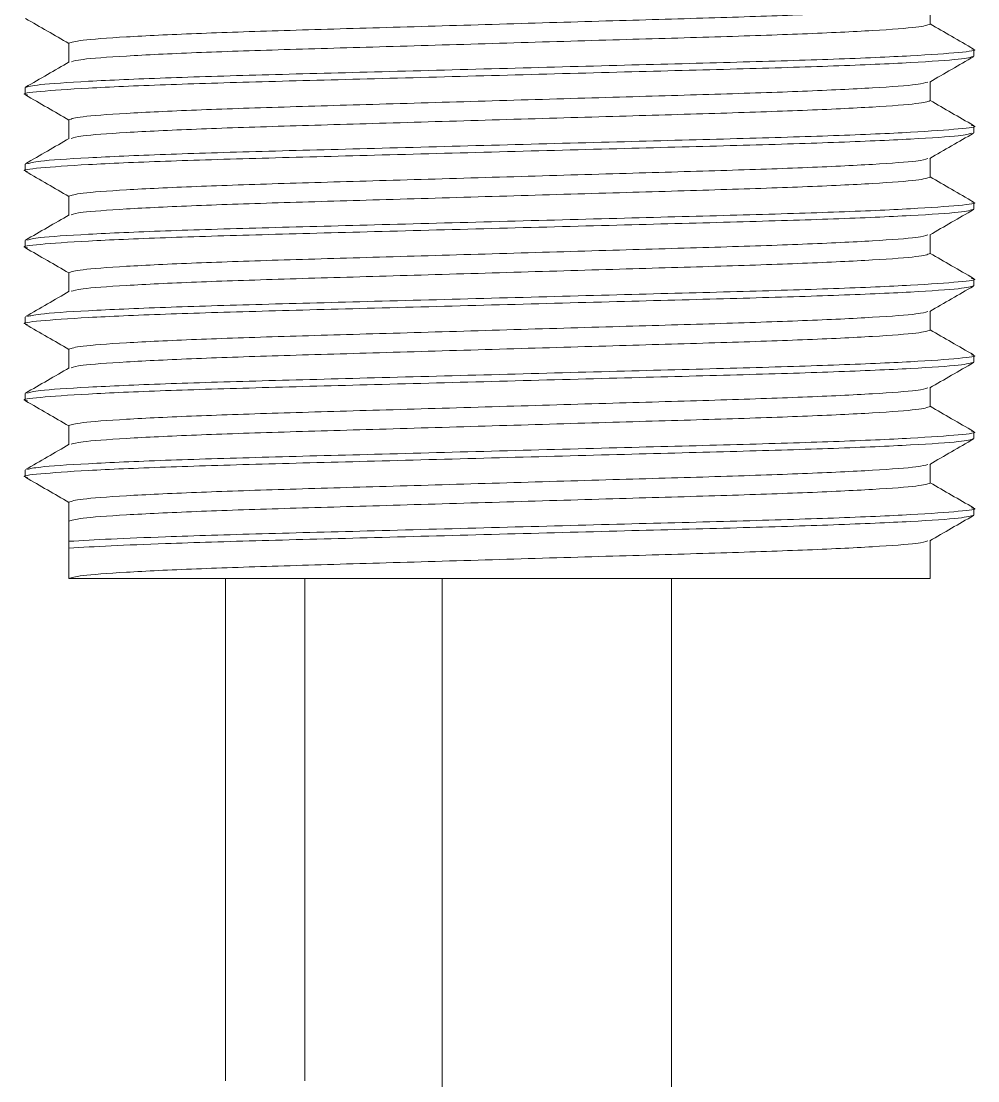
# Model space of a CAD drawing. Header units: millimetres. Extents: x 72 to 994, y 217 to 1414.
# Drawn here: x 535.6 to 585.7, y 899.3 to 954.7 of the extents above; entities that cross this region are included whole.
import ezdxf

# ---------------------------------------------------------------- set-up
doc = ezdxf.new("R2010")
doc.units = ezdxf.units.MM
doc.header["$LTSCALE"] = 5
doc.layers.add('LEVEL0', color=179, linetype='Continuous')

msp = doc.modelspace()

# ---------------------------------------------------------------- linework, layer by layer
at = {"color": 7, "linetype": 'Continuous', "lineweight": 15}
for p, q in [((583.166, 954.531), (583.166, 955.518)), ((538.106, 953.531), (538.106, 952.544)), ((585.456, 952.853), (585.456, 953.209)), ((535.816, 951.209), (535.816, 950.854)), ((583.166, 950.531), (583.166, 951.518)), ((538.106, 949.531), (538.106, 948.544)), ((585.456, 948.854), (585.456, 949.209)), ((535.816, 947.209), (535.816, 946.853)), ((583.166, 946.531), (583.166, 947.518)), ((538.106, 945.531), (538.106, 944.544)), ((585.456, 944.854), (585.456, 945.209)), ((583.166, 942.531), (583.166, 943.518)), ((535.816, 943.209), (535.816, 942.854)), ((538.106, 941.531), (538.106, 940.544)), ((585.456, 940.854), (585.456, 941.209)), ((583.166, 938.531), (583.166, 939.518)), ((535.816, 939.209), (535.816, 938.853)), ((538.106, 937.531), (538.106, 936.544)), ((585.456, 936.854), (585.456, 937.209)), ((535.816, 935.209), (535.816, 934.854)), ((583.166, 934.531), (583.166, 935.518)), ((538.106, 933.531), (538.106, 932.544)), ((585.456, 932.854), (585.456, 933.209)), ((535.816, 931.209), (535.816, 930.853)), ((583.166, 930.531), (583.166, 931.518)), ((538.106, 929.531), (538.106, 928.531)), ((585.456, 928.854), (585.456, 929.209)), ((538.106, 927.482), (538.106, 927.126)), ((583.166, 925.531), (583.166, 927.518)), ((583.166, 925.531), (538.106, 925.531)), ((557.636, 925.531), (557.636, 844.425)), ((569.636, 844.425), (569.636, 925.531))]:
    msp.add_line(p, q, dxfattribs=at)
for points, knots in [([(538.106, 953.531), (538.25, 953.583), (538.545, 953.688), (540.911, 953.865), (544.542, 954.041), (549.247, 954.198), (554.702, 954.355), (560.636, 954.531), (566.569, 954.708), (572.024, 954.865), (576.732, 955.022), (580.352, 955.198), (582.624, 955.365), (582.91, 955.461), (583.037, 955.504)], [0, 0, 0, 0, 0.083067, 0.169069, 0.255071, 0.338138, 0.421205, 0.507207, 0.593209, 0.676276, 0.759343, 0.845345, 0.931348, 1, 1, 1, 1]), ([(535.837, 954.829), (536.219, 954.609), (536.975, 954.172), (537.731, 953.735), (538.106, 953.518)], [0, 0, 0, 0, 0.505158, 1, 1, 1, 1]), ([(538.235, 952.559), (538.362, 952.601), (538.648, 952.698), (540.92, 952.865), (544.54, 953.041), (549.248, 953.198), (554.702, 953.355), (560.636, 953.531), (566.569, 953.708), (572.024, 953.865), (576.729, 954.021), (580.36, 954.198), (582.727, 954.374), (583.021, 954.48), (583.166, 954.531)], [0, 0, 0, 0, 0.068633, 0.154637, 0.240641, 0.323709, 0.406778, 0.492782, 0.578786, 0.661855, 0.744923, 0.830927, 0.916931, 1, 1, 1, 1]), ([(585.435, 953.233), (585.053, 953.454), (584.296, 953.891), (583.54, 954.328), (583.166, 954.544)], [0, 0, 0, 0, 0.505155, 1, 1, 1, 1]), ([(585.456, 952.853), (585.296, 952.802), (584.972, 952.697), (582.365, 952.52), (578.365, 952.344), (573.182, 952.187), (567.172, 952.03), (560.635, 951.854), (554.1, 951.677), (548.086, 951.52), (542.919, 951.363), (538.858, 951.187), (536.474, 951.01), (535.543, 950.898), (535.898, 950.837), (535.948, 950.828)], [0, 0, 0, 0, 0.080818, 0.16449, 0.248163, 0.328981, 0.409799, 0.493471, 0.577144, 0.657962, 0.73878, 0.822452, 0.906125, 0.986943, 1, 1, 1, 1]), ([(535.816, 951.209), (535.975, 951.261), (536.299, 951.366), (538.906, 951.542), (542.906, 951.719), (548.09, 951.876), (554.099, 952.033), (560.636, 952.209), (567.171, 952.386), (573.185, 952.542), (578.353, 952.699), (582.413, 952.876), (584.797, 953.053), (585.729, 953.165), (585.373, 953.226), (585.324, 953.235)], [0, 0, 0, 0, 0.080818, 0.16449, 0.248163, 0.328981, 0.409798, 0.493471, 0.577143, 0.657961, 0.738779, 0.822451, 0.906124, 0.986942, 1, 1, 1, 1]), ([(583.142, 951.505), (583.524, 951.726), (584.289, 952.167), (585.053, 952.609), (585.435, 952.829)], [0, 0, 0, 0, 0.499982, 1, 1, 1, 1]), ([(538.129, 952.558), (537.747, 952.337), (536.983, 951.896), (536.219, 951.454), (535.837, 951.233)], [0, 0, 0, 0, 0.499984, 1, 1, 1, 1]), ([(538.106, 949.531), (538.25, 949.583), (538.545, 949.688), (540.911, 949.865), (544.542, 950.041), (549.247, 950.198), (554.702, 950.355), (560.636, 950.531), (566.569, 950.708), (572.024, 950.865), (576.732, 951.022), (580.352, 951.198), (582.624, 951.365), (582.91, 951.461), (583.037, 951.504)], [0, 0, 0, 0, 0.083067, 0.169069, 0.25507, 0.338137, 0.421204, 0.507205, 0.593207, 0.676274, 0.759341, 0.845342, 0.931344, 1, 1, 1, 1]), ([(535.837, 950.829), (536.219, 950.609), (536.975, 950.172), (537.731, 949.735), (538.106, 949.518)], [0, 0, 0, 0, 0.505151, 1, 1, 1, 1]), ([(538.234, 948.559), (538.362, 948.601), (538.648, 948.698), (540.92, 948.865), (544.54, 949.041), (549.248, 949.198), (554.702, 949.355), (560.636, 949.531), (566.569, 949.708), (572.024, 949.865), (576.729, 950.021), (580.36, 950.198), (582.727, 950.374), (583.021, 950.48), (583.166, 950.531)], [0, 0, 0, 0, 0.068649, 0.154652, 0.240654, 0.323721, 0.406789, 0.492791, 0.578793, 0.661861, 0.744928, 0.83093, 0.916933, 1, 1, 1, 1]), ([(585.435, 949.233), (585.053, 949.454), (584.296, 949.891), (583.54, 950.328), (583.166, 950.544)], [0, 0, 0, 0, 0.505149, 1, 1, 1, 1]), ([(585.324, 948.828), (585.182, 948.785), (584.866, 948.688), (582.356, 948.52), (578.367, 948.344), (573.181, 948.187), (567.172, 948.03), (560.635, 947.853), (554.1, 947.677), (548.086, 947.52), (542.919, 947.363), (538.858, 947.187), (536.474, 947.01), (535.543, 946.898), (535.898, 946.836), (535.948, 946.828)], [0, 0, 0, 0, 0.068659, 0.153437, 0.238215, 0.320101, 0.401986, 0.486764, 0.571542, 0.653427, 0.735312, 0.82009, 0.904868, 0.986754, 1, 1, 1, 1]), ([(535.948, 947.235), (536.089, 947.278), (536.405, 947.375), (538.915, 947.543), (542.904, 947.719), (548.09, 947.876), (554.099, 948.033), (560.636, 948.209), (567.171, 948.386), (573.185, 948.542), (578.353, 948.699), (582.413, 948.876), (584.797, 949.053), (585.729, 949.165), (585.373, 949.226), (585.324, 949.235)], [0, 0, 0, 0, 0.068657, 0.153437, 0.238217, 0.320104, 0.401991, 0.486771, 0.571551, 0.653438, 0.735325, 0.820105, 0.904885, 0.986772, 1, 1, 1, 1]), ([(583.142, 947.505), (583.524, 947.726), (584.289, 948.167), (585.053, 948.609), (585.435, 948.829)], [0, 0, 0, 0, 0.49998, 1, 1, 1, 1]), ([(538.129, 948.558), (537.747, 948.337), (536.983, 947.896), (536.219, 947.454), (535.837, 947.233)], [0, 0, 0, 0, 0.499983, 1, 1, 1, 1]), ([(538.106, 945.531), (538.25, 945.583), (538.545, 945.688), (540.911, 945.865), (544.542, 946.041), (549.247, 946.198), (554.702, 946.355), (560.636, 946.531), (566.569, 946.708), (572.024, 946.865), (576.732, 947.022), (580.352, 947.198), (582.624, 947.365), (582.91, 947.461), (583.037, 947.504)], [0, 0, 0, 0, 0.083067, 0.169069, 0.255071, 0.338138, 0.421205, 0.507207, 0.593209, 0.676275, 0.759342, 0.845344, 0.931346, 1, 1, 1, 1]), ([(535.837, 946.829), (536.219, 946.609), (536.975, 946.172), (537.731, 945.735), (538.106, 945.518)], [0, 0, 0, 0, 0.505163, 1, 1, 1, 1]), ([(538.234, 944.559), (538.361, 944.601), (538.648, 944.698), (540.92, 944.865), (544.54, 945.041), (549.248, 945.198), (554.702, 945.355), (560.636, 945.531), (566.569, 945.708), (572.024, 945.865), (576.729, 946.021), (580.36, 946.198), (582.727, 946.374), (583.021, 946.48), (583.166, 946.531)], [0, 0, 0, 0, 0.068653, 0.154655, 0.240657, 0.323724, 0.406791, 0.492793, 0.578795, 0.661862, 0.744929, 0.830931, 0.916933, 1, 1, 1, 1]), ([(585.435, 945.233), (585.053, 945.454), (584.296, 945.891), (583.54, 946.328), (583.166, 946.544)], [0, 0, 0, 0, 0.505159, 1, 1, 1, 1]), ([(535.948, 943.235), (536.089, 943.278), (536.405, 943.375), (538.915, 943.543), (542.904, 943.719), (548.09, 943.876), (554.099, 944.033), (560.636, 944.209), (567.171, 944.386), (573.185, 944.542), (578.353, 944.699), (582.413, 944.876), (584.797, 945.053), (585.729, 945.165), (585.373, 945.226), (585.324, 945.235)], [0, 0, 0, 0, 0.0686588, 0.1534376, 0.2382164, 0.3201026, 0.4019888, 0.4867676, 0.5715464, 0.6534326, 0.7353188, 0.8200976, 0.9048764, 0.9867626, 1, 1, 1, 1]), ([(585.456, 944.854), (585.296, 944.802), (584.972, 944.697), (582.365, 944.52), (578.365, 944.344), (573.182, 944.187), (567.172, 944.03), (560.635, 943.854), (554.1, 943.677), (548.086, 943.52), (542.919, 943.363), (538.858, 943.187), (536.474, 943.01), (535.543, 942.898), (535.898, 942.837), (535.948, 942.828)], [0, 0, 0, 0, 0.080818, 0.164491, 0.248164, 0.328981, 0.409799, 0.493472, 0.577145, 0.657963, 0.738781, 0.822454, 0.906127, 0.986945, 1, 1, 1, 1]), ([(538.129, 944.558), (537.747, 944.337), (536.983, 943.896), (536.219, 943.454), (535.837, 943.233)], [0, 0, 0, 0, 0.499981, 1, 1, 1, 1]), ([(583.142, 943.505), (583.524, 943.726), (584.288, 944.167), (585.053, 944.609), (585.435, 944.829)], [0, 0, 0, 0, 0.4999824, 1, 1, 1, 1]), ([(538.106, 941.531), (538.25, 941.583), (538.545, 941.688), (540.911, 941.865), (544.542, 942.041), (549.247, 942.198), (554.702, 942.355), (560.636, 942.531), (566.569, 942.708), (572.024, 942.865), (576.732, 943.022), (580.352, 943.198), (582.624, 943.365), (582.91, 943.461), (583.037, 943.504)], [0, 0, 0, 0, 0.083067, 0.169069, 0.255072, 0.338139, 0.421206, 0.507208, 0.59321, 0.676278, 0.759345, 0.845347, 0.931349, 1, 1, 1, 1]), ([(535.837, 942.829), (536.219, 942.609), (536.975, 942.172), (537.731, 941.735), (538.106, 941.518)], [0, 0, 0, 0, 0.50515, 1, 1, 1, 1]), ([(538.234, 940.559), (538.361, 940.601), (538.648, 940.698), (540.92, 940.865), (544.54, 941.041), (549.248, 941.198), (554.702, 941.355), (560.636, 941.531), (566.569, 941.708), (572.024, 941.865), (576.729, 942.021), (580.36, 942.198), (582.727, 942.374), (583.021, 942.48), (583.166, 942.531)], [0, 0, 0, 0, 0.068651, 0.154653, 0.240655, 0.323722, 0.40679, 0.492792, 0.578794, 0.661861, 0.744928, 0.830931, 0.916933, 1, 1, 1, 1]), ([(585.435, 941.233), (585.053, 941.454), (584.296, 941.891), (583.54, 942.328), (583.166, 942.544)], [0, 0, 0, 0, 0.505151, 1, 1, 1, 1]), ([(535.948, 939.235), (536.089, 939.278), (536.405, 939.375), (538.915, 939.543), (542.904, 939.719), (548.09, 939.876), (554.099, 940.033), (560.636, 940.209), (567.171, 940.386), (573.185, 940.542), (578.353, 940.699), (582.413, 940.876), (584.797, 941.053), (585.729, 941.165), (585.373, 941.226), (585.324, 941.235)], [0, 0, 0, 0, 0.068658, 0.153438, 0.238218, 0.320105, 0.401992, 0.486772, 0.571552, 0.65344, 0.735327, 0.820107, 0.904887, 0.986774, 1, 1, 1, 1]), ([(585.456, 940.854), (585.296, 940.802), (584.972, 940.697), (582.365, 940.52), (578.365, 940.344), (573.182, 940.187), (567.172, 940.03), (560.635, 939.853), (554.1, 939.677), (548.086, 939.52), (542.919, 939.363), (538.858, 939.187), (536.474, 939.01), (535.543, 938.898), (535.898, 938.836), (535.948, 938.828)], [0, 0, 0, 0, 0.080816, 0.164486, 0.248157, 0.328972, 0.409788, 0.493458, 0.577129, 0.657944, 0.73876, 0.822431, 0.906101, 0.986917, 1, 1, 1, 1]), ([(538.129, 940.558), (537.747, 940.337), (536.983, 939.896), (536.219, 939.454), (535.837, 939.233)], [0, 0, 0, 0, 0.499984, 1, 1, 1, 1]), ([(583.142, 939.505), (583.524, 939.726), (584.289, 940.167), (585.053, 940.609), (585.435, 940.829)], [0, 0, 0, 0, 0.49998, 1, 1, 1, 1]), ([(538.106, 937.531), (538.25, 937.583), (538.545, 937.688), (540.911, 937.865), (544.542, 938.041), (549.247, 938.198), (554.702, 938.355), (560.636, 938.531), (566.569, 938.708), (572.024, 938.865), (576.732, 939.022), (580.352, 939.198), (582.624, 939.365), (582.91, 939.461), (583.037, 939.504)], [0, 0, 0, 0, 0.083067, 0.169069, 0.255071, 0.338138, 0.421204, 0.507206, 0.593208, 0.676275, 0.759342, 0.845344, 0.931346, 1, 1, 1, 1]), ([(535.837, 938.829), (536.219, 938.609), (536.975, 938.172), (537.731, 937.735), (538.106, 937.518)], [0, 0, 0, 0, 0.5051705, 1, 1, 1, 1]), ([(538.234, 936.559), (538.361, 936.601), (538.648, 936.698), (540.92, 936.865), (544.54, 937.041), (549.248, 937.198), (554.702, 937.355), (560.636, 937.531), (566.569, 937.708), (572.024, 937.865), (576.729, 938.021), (580.36, 938.198), (582.727, 938.374), (583.021, 938.48), (583.166, 938.531)], [0, 0, 0, 0, 0.068659, 0.15466, 0.240662, 0.323728, 0.406795, 0.492796, 0.578798, 0.661864, 0.744931, 0.830932, 0.916934, 1, 1, 1, 1]), ([(585.435, 937.233), (585.053, 937.454), (584.296, 937.891), (583.54, 938.328), (583.166, 938.544)], [0, 0, 0, 0, 0.505153, 1, 1, 1, 1]), ([(535.948, 935.235), (536.089, 935.278), (536.405, 935.375), (538.915, 935.543), (542.904, 935.719), (548.09, 935.876), (554.099, 936.033), (560.636, 936.209), (567.171, 936.386), (573.185, 936.542), (578.353, 936.699), (582.413, 936.876), (584.797, 937.053), (585.729, 937.165), (585.373, 937.226), (585.324, 937.235)], [0, 0, 0, 0, 0.068667, 0.153446, 0.238224, 0.320111, 0.401997, 0.486776, 0.571555, 0.653441, 0.735327, 0.820106, 0.904885, 0.986771, 1, 1, 1, 1]), ([(585.456, 936.854), (585.296, 936.802), (584.972, 936.697), (582.365, 936.52), (578.365, 936.344), (573.182, 936.187), (567.172, 936.03), (560.635, 935.854), (554.1, 935.677), (548.086, 935.52), (542.919, 935.363), (538.858, 935.187), (536.474, 935.01), (535.543, 934.898), (535.898, 934.837), (535.948, 934.828)], [0, 0, 0, 0, 0.080818, 0.164491, 0.248164, 0.328982, 0.4098, 0.493473, 0.577146, 0.657964, 0.738782, 0.822454, 0.906127, 0.986945, 1, 1, 1, 1]), ([(583.142, 935.505), (583.524, 935.726), (584.288, 936.167), (585.053, 936.609), (585.435, 936.829)], [0, 0, 0, 0, 0.49998, 1, 1, 1, 1]), ([(538.129, 936.558), (537.747, 936.337), (536.983, 935.896), (536.219, 935.454), (535.837, 935.233)], [0, 0, 0, 0, 0.499981, 1, 1, 1, 1]), ([(538.106, 933.531), (538.25, 933.583), (538.545, 933.688), (540.911, 933.865), (544.542, 934.041), (549.247, 934.198), (554.702, 934.355), (560.636, 934.531), (566.569, 934.708), (572.024, 934.865), (576.732, 935.022), (580.352, 935.198), (582.624, 935.365), (582.91, 935.461), (583.037, 935.504)], [0, 0, 0, 0, 0.083067, 0.16907, 0.255072, 0.338139, 0.421207, 0.507209, 0.593212, 0.676279, 0.759346, 0.845349, 0.931351, 1, 1, 1, 1]), ([(535.837, 934.829), (536.219, 934.609), (536.975, 934.172), (537.731, 933.735), (538.106, 933.518)], [0, 0, 0, 0, 0.505149, 1, 1, 1, 1]), ([(538.234, 932.559), (538.362, 932.601), (538.648, 932.698), (540.92, 932.865), (544.54, 933.041), (549.248, 933.198), (554.702, 933.355), (560.636, 933.531), (566.569, 933.708), (572.024, 933.865), (576.729, 934.021), (580.36, 934.198), (582.727, 934.374), (583.021, 934.48), (583.166, 934.531)], [0, 0, 0, 0, 0.068649, 0.154652, 0.240654, 0.323721, 0.406789, 0.492791, 0.578793, 0.661861, 0.744928, 0.83093, 0.916933, 1, 1, 1, 1]), ([(585.435, 933.233), (585.053, 933.454), (584.296, 933.891), (583.54, 934.328), (583.166, 934.544)], [0, 0, 0, 0, 0.505149, 1, 1, 1, 1]), ([(585.456, 932.854), (585.296, 932.802), (584.972, 932.697), (582.365, 932.52), (578.365, 932.344), (573.182, 932.187), (567.172, 932.03), (560.635, 931.853), (554.1, 931.677), (548.086, 931.52), (542.919, 931.363), (538.858, 931.187), (536.474, 931.01), (535.543, 930.898), (535.898, 930.837), (535.948, 930.828)], [0, 0, 0, 0, 0.080819, 0.164492, 0.248165, 0.328984, 0.409802, 0.493476, 0.577149, 0.657968, 0.738786, 0.82246, 0.906133, 0.986952, 1, 1, 1, 1]), ([(535.948, 931.235), (536.089, 931.278), (536.405, 931.375), (538.915, 931.543), (542.904, 931.719), (548.09, 931.876), (554.099, 932.033), (560.636, 932.209), (567.171, 932.386), (573.185, 932.542), (578.353, 932.699), (582.413, 932.876), (584.797, 933.053), (585.729, 933.165), (585.373, 933.226), (585.324, 933.235)], [0, 0, 0, 0, 0.068657, 0.153437, 0.238217, 0.320104, 0.401992, 0.486772, 0.571552, 0.65344, 0.735327, 0.820107, 0.904887, 0.986775, 1, 1, 1, 1]), ([(583.142, 931.505), (583.524, 931.726), (584.288, 932.167), (585.053, 932.609), (585.435, 932.829)], [0, 0, 0, 0, 0.499982, 1, 1, 1, 1]), ([(538.129, 932.558), (537.747, 932.337), (536.983, 931.896), (536.219, 931.454), (535.837, 931.233)], [0, 0, 0, 0, 0.499981, 1, 1, 1, 1]), ([(538.106, 929.531), (538.25, 929.583), (538.545, 929.688), (540.911, 929.865), (544.542, 930.041), (549.247, 930.198), (554.702, 930.355), (560.636, 930.531), (566.569, 930.708), (572.024, 930.865), (576.732, 931.022), (580.352, 931.198), (582.624, 931.365), (582.91, 931.461), (583.037, 931.504)], [0, 0, 0, 0, 0.083067, 0.16907, 0.255073, 0.33814, 0.421208, 0.50721, 0.593213, 0.676281, 0.759348, 0.845351, 0.931353, 1, 1, 1, 1]), ([(535.837, 930.829), (536.219, 930.609), (536.975, 930.172), (537.731, 929.735), (538.106, 929.518)], [0, 0, 0, 0, 0.505148, 1, 1, 1, 1]), ([(585.435, 929.233), (585.053, 929.454), (584.296, 929.891), (583.54, 930.328), (583.166, 930.544)], [0, 0, 0, 0, 0.505171, 1, 1, 1, 1]), ([(538.106, 928.531), (538.25, 928.583), (538.545, 928.688), (540.911, 928.865), (544.542, 929.041), (549.247, 929.198), (554.702, 929.355), (560.636, 929.531), (566.569, 929.708), (572.024, 929.865), (576.729, 930.021), (580.36, 930.198), (582.727, 930.374), (583.021, 930.48), (583.166, 930.531)], [0, 0, 0, 0, 0.081887, 0.166667, 0.251447, 0.333333, 0.41522, 0.5, 0.58478, 0.666667, 0.748553, 0.833333, 0.918113, 1, 1, 1, 1]), ([(538.106, 927.482), (538.798, 927.522), (540.177, 927.601), (543.508, 927.737), (548.085, 927.876), (554.101, 928.033), (560.636, 928.209), (567.171, 928.386), (573.185, 928.542), (578.353, 928.699), (582.413, 928.876), (584.797, 929.053), (585.729, 929.165), (585.373, 929.226), (585.324, 929.235)], [0, 0, 0, 0, 0.065249, 0.129987, 0.223505, 0.317023, 0.413845, 0.510666, 0.604185, 0.697703, 0.794524, 0.891346, 0.984864, 1, 1, 1, 1]), ([(585.456, 928.854), (585.296, 928.802), (584.972, 928.697), (582.365, 928.52), (578.365, 928.344), (573.182, 928.187), (567.172, 928.03), (560.635, 927.854), (554.101, 927.677), (548.085, 927.52), (543.508, 927.381), (540.177, 927.246), (538.798, 927.166), (538.106, 927.126)], [0, 0, 0, 0, 0.094955, 0.193265, 0.291575, 0.38653, 0.481485, 0.579795, 0.678105, 0.77306, 0.868015, 0.933748, 1, 1, 1, 1]), ([(538.106, 927.482), (538.106, 927.705), (538.106, 928.402), (538.106, 928.479), (538.106, 928.531)], [0, 0, 0, 0, 0.320154, 1, 1, 1, 1]), ([(583.142, 927.505), (583.524, 927.726), (584.288, 928.167), (585.053, 928.609), (585.435, 928.829)], [0, 0, 0, 0, 0.499985, 1, 1, 1, 1]), ([(538.106, 925.531), (538.25, 925.583), (538.545, 925.688), (540.911, 925.865), (544.542, 926.041), (549.247, 926.198), (554.702, 926.355), (560.636, 926.531), (566.569, 926.708), (572.024, 926.865), (576.732, 927.022), (580.352, 927.198), (582.624, 927.365), (582.91, 927.461), (583.037, 927.504)], [0, 0, 0, 0, 0.083067, 0.16907, 0.255072, 0.338139, 0.421206, 0.507209, 0.593211, 0.676278, 0.759346, 0.845348, 0.931351, 1, 1, 1, 1]), ([(538.106, 925.531), (538.106, 925.699), (538.106, 925.914), (538.106, 926.653), (538.106, 926.969), (538.106, 927.126)], [0, 0, 0, 0, 0.638018, 0.818887, 1, 1, 1, 1])]:
    msp.add_open_spline(points, degree=3, knots=knots, dxfattribs=at)
at = {"layer": 'LEVEL0', "color": 7, "lineweight": 15}
for p, q in [((546.299, 925.531), (546.299, 899.264)), ((550.459, 925.531), (550.459, 899.264))]:
    msp.add_line(p, q, dxfattribs=at)

doc.saveas('drawing.dxf')
